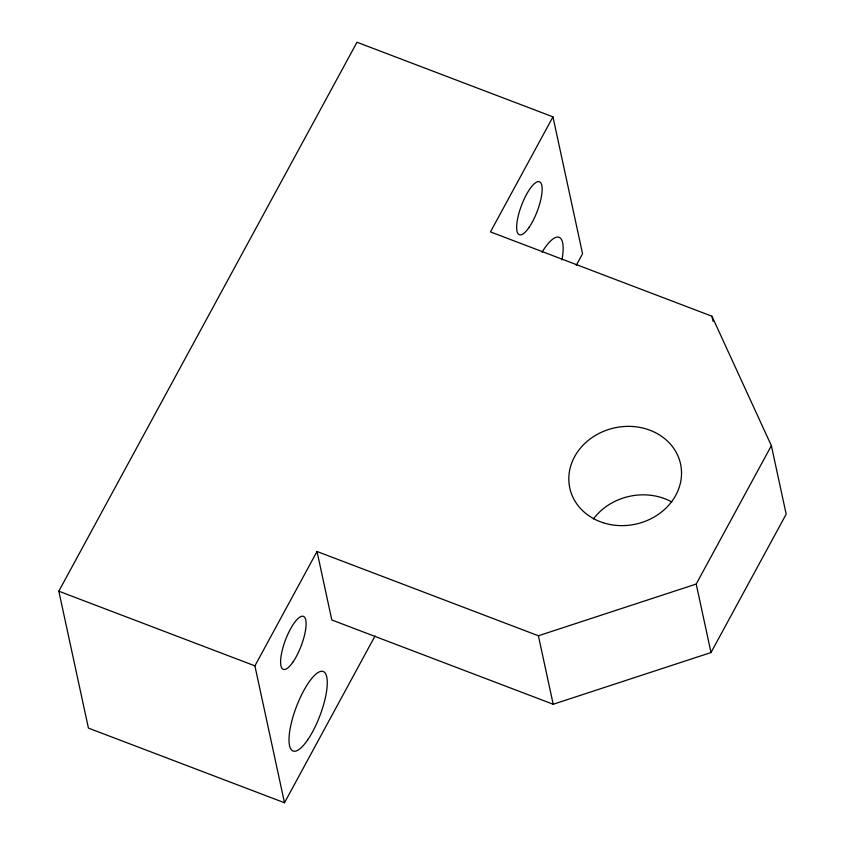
<?xml version="1.0" encoding="UTF-8"?>
<svg xmlns="http://www.w3.org/2000/svg" width="845" height="845" viewBox="0 0 845 845"><rect width="100%" height="100%" fill="white"/><g stroke="black" fill="none" stroke-linecap="round" stroke-linejoin="round"><path stroke-width="1.27" d="M375.043 635.968L284.501 802.75L88.429 728.105L58.823 591.204L356.991 42.25L552.957 116.853L582.554 253.753L576.258 265.33M284.501 802.75L254.905 665.86L317.012 551.489L538.392 635.767L696.206 584.053L771.369 445.674L711.944 316.22L490.47 231.9L552.957 116.853M317.012 551.489L331.821 619.976L553.2 704.255L711.015 652.541L786.177 514.151L771.369 445.674M58.823 591.204L254.905 665.86M711.944 316.22L713.043 321.301M696.206 584.053L711.015 652.541M538.392 635.767L553.2 704.255M542.036 252.211A42.514 12.58 -69.2 0 1 561.967 259.901M593.433 518.893A56.678 49.285 -12.2 0 1 671.775 501.941M529.044 227.421A28.339 8.387 -69.2 0 0 540.642 182.657A28.339 8.387 -69.2 0 0 518.524 214.788A28.339 8.387 -69.2 0 0 529.044 227.421M292.993 662.015A28.339 8.387 -69.2 0 0 304.591 617.241A28.339 8.387 -69.2 0 0 282.473 649.382A28.339 8.387 -69.2 0 0 292.993 662.015M602.76 522.611A56.678 49.285 -12.2 0 0 681.165 467.465A56.678 49.285 -12.2 0 0 591.574 437.921A56.678 49.285 -12.2 0 0 602.76 522.611M307.612 739.998A42.514 12.58 -69.2 0 0 324.998 672.842A42.514 12.58 -69.2 0 0 291.831 721.038A42.514 12.58 -69.2 0 0 307.612 739.998"/></g></svg>
